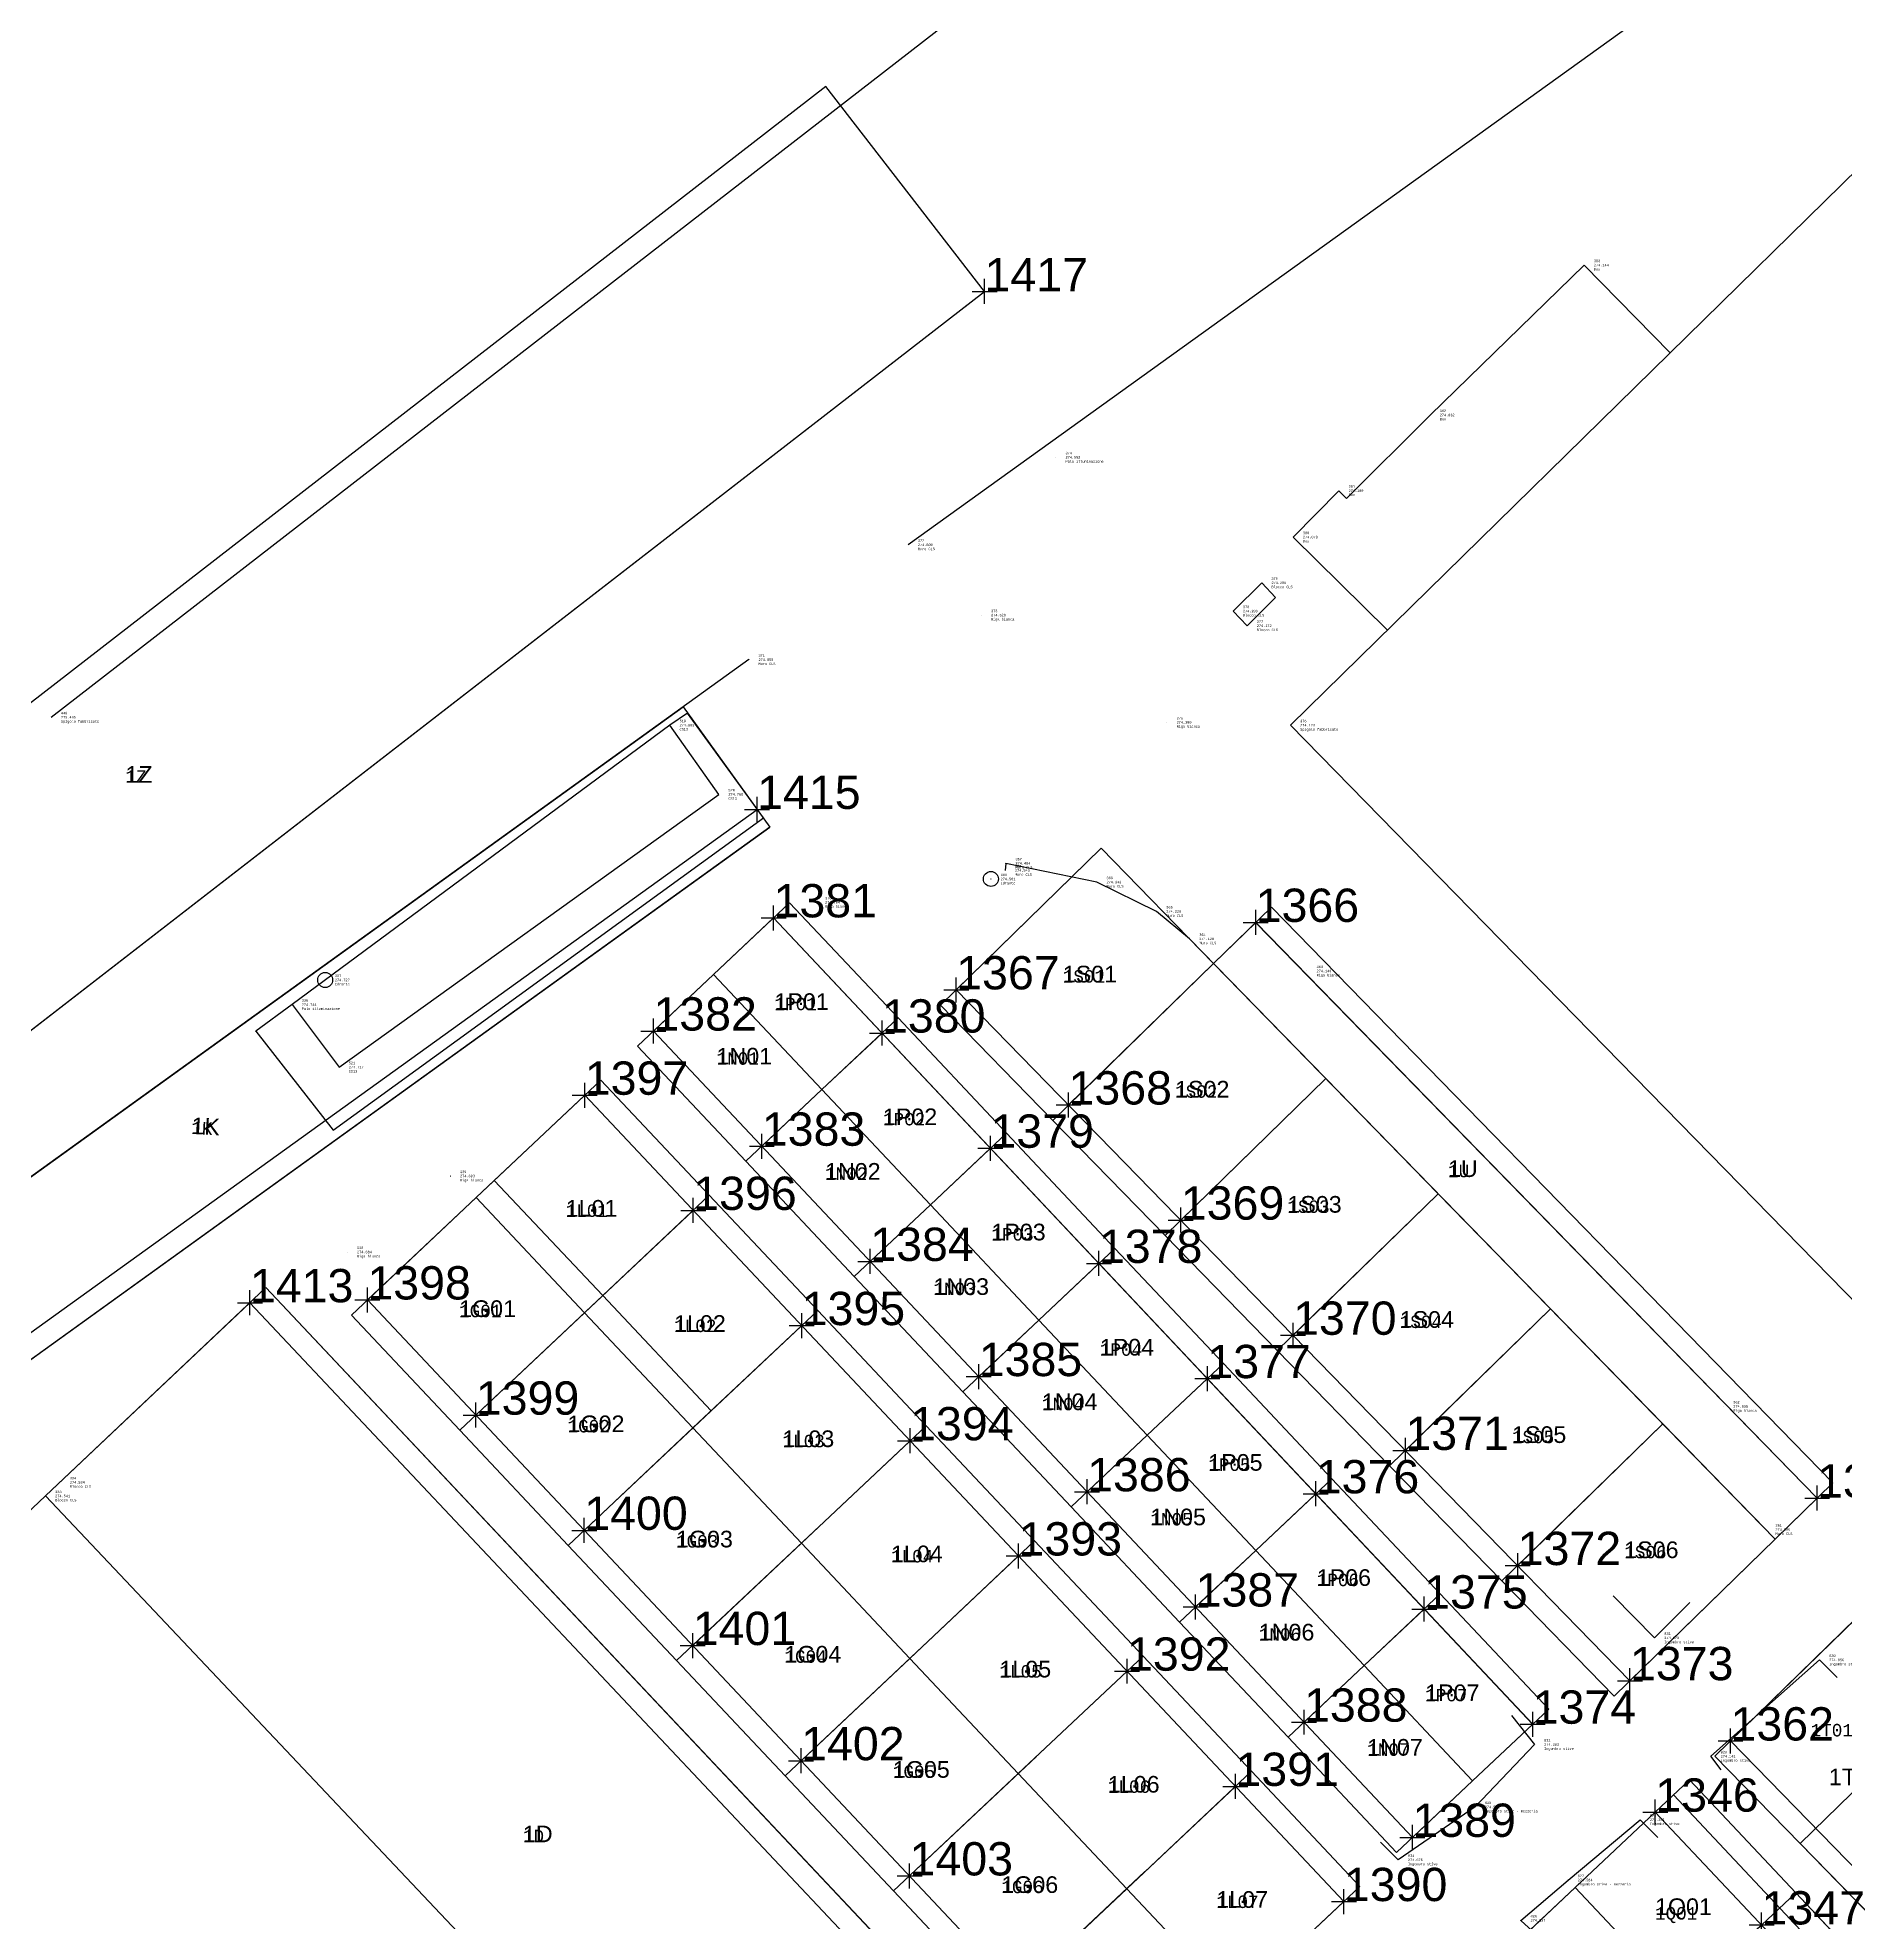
# Model space of a CAD drawing. Extents: x -1000 to 923337, y -63322 to 323191.
# Drawn here: x 99030 to 171413, y 130046 to 205504 of the extents above; entities that cross this region are included whole.
import ezdxf
from ezdxf.enums import TextEntityAlignment as Align

# ---------------------------------------------------------------- set-up
doc = ezdxf.new("R2010")
doc.units = 0
doc.header["$PDMODE"] = 35
doc.header["$PDSIZE"] = 1
for name, color, linetype in [('punti tracciati', 7, 'Continuous'), ('WF nome aree GPS', 7, 'Continuous'), ('WF nuovi punti', 6, 'Continuous'), ('WF_ingombro_stive_2', 1, 'Continuous'), ('WF_lato_di_accesso', 40, 'Continuous'), ('WF_nome_aree_GPS', 7, 'Continuous'), ('WF_tracciatura', 30, 'Continuous')]:
    doc.layers.add(name, color=color, linetype=linetype)
for name, color, linetype, lineweight in [('WF ingombro stive 2', 1, 'Continuous', 30), ('WF lato di accesso', 40, 'Continuous', 30), ('WF tracciatura', 30, 'Continuous', 30)]:
    doc.layers.add(name, color=color, linetype=linetype, lineweight=lineweight)
doc.styles.add('FONTSTYLE_1', font='arial.ttf', dxfattribs={"height": 0.2})
doc.styles.add('FONTSTYLE_2', font='arial.ttf', dxfattribs={"height": 0.2})
doc.styles.get("Standard").update_dxf_attribs({"font": 'consola.ttf', "height": 500})

# ---------------------------------------------------------------- blocks, each defined once
blk = doc.blocks.new('rilievo 2')
at = {"color": 8}
for p, q in [((213211, -411653, 1099), (212505, -412138, 2812)), ((216249, -415845), (213211, -411653, 1099)), ((199021, -428355), (216249, -415845)), ((197375, -423326, 2753), (195925, -424398, 2747)), ((195925, -424398, 2747), (199021, -428355))]:
    blk.add_line(p, q, dxfattribs=at)
for points, elevation in [([(239296, -402752), (237466, -404609), (241244, -408332)], 2108), ([(256389, -444346), (233317, -420693), (231997, -419597), (229602, -418423), (225956, -417672), (225935, -417953)], 2095)]:
    blk.add_lwpolyline(points, dxfattribs=dict(at, elevation=elevation))
at = {"color": 8, "elevation": 2180}
blk.add_lwpolyline([(235619, -408158), (235065, -407572), (236208, -406438), (236762, -407025)], close=True, dxfattribs=at)
at = {"color": 8}
for points in [[(187735, -411822, 3474), (273789, -345134, 1928)], [(161648, -448828, 1954), (186863, -479531, 1078), (241997, -524553, 234), (257566, -525503, 360), (287808, -502280, 2651), (311879, -483968, 2683), (320954, -477001, -331), (327105, -472296, -331), (335070, -466036, 2080), (354649, -449578, 2133), (314683, -397379, 2207), (310635, -400536, 2212), (303510, -391107, 2143), (295063, -397138, 2335), (271429, -369482, 1692), (264211, -374625, 1649), (263130, -375375, 1675), (222048, -404916, 2809)], [(242945, -399722, 2040), (249117, -393719, 2153), (252564, -397236, 2138)], [(242945, -399722, 2040), (239605, -403062, 2108)], [(239296, -402752, 2108), (239605, -403062, 2108)], [(215667, -409517, 2863), (168510, -443480, 2008)], [(250281, -447005, -271991), (251938, -448681, 2081), (253353, -447267, 2081)], [(254602, -453963, -271991), (254195, -453424, 2150), (258545, -449566, 2065), (259252, -450273, 2065)], [(246206, -451787, -271991), (247125, -452951, 2392), (244749, -455453, 2550), (241672, -457570, 2684), (240961, -456859, 1684)], [(247504, -460842, -271991), (246582, -459993, 2646), (248470, -458380, 2592), (251358, -455964, 2360), (252065, -456671, 2360)]]:
    blk.add_polyline3d(points, dxfattribs=at)
blk.add_polyline3d([(330623, -449313, 2125), (301532, -477741, 2033), (237357, -412142, 2131), (266341, -383731, 2144)], close=True, dxfattribs=at)
at = {"color": 1}
blk.add_polyline3d([(197375, -423326, 2753), (199259, -425832, 2726), (214461, -414911, 2776), (212505, -412138, 2812)], close=True, dxfattribs=at)
for centre in [(225360, -418298, 2570), (198703, -422343, 2736)]:
    blk.add_circle(centre, 300, dxfattribs=at)
at = {"color": 8}
for p in [(249117, -393719, 2153), (242945, -399722, 2040), (227961, -401413, 2561), (239296, -402752, 2108), (222048, -404916, 2809), (237466, -404609, 2086), (236208, -406438, 2215), (224979, -407732, 2638), (235065, -407572, 2217), (235619, -408158, 2180), (215667, -409517, 2863), (187735, -411822, 3474), (212505, -412138, 2812), (232409, -412025, 2309), (237357, -412142, 2131), (214461, -414911, 2776), (225935, -417953, 2551), (225956, -417672, 2492), (225360, -418298, 2570), (229602, -418423, 2352), (218335, -419232, 2713), (231997, -419597, 2228), (233317, -420693, 2137), (198703, -422343, 2736), (238013, -421981, 2149), (197375, -423326, 2753), (199259, -425832, 2726), (203715, -430192, 2701), (199589, -433235, 2692), (254701, -439416, 2104), (188091, -442458, 2542), (187504, -443002, 2549), (256389, -444346, 2095), (251938, -448681, 2081), (258545, -449566, 2065), (247125, -452951, 2392), (254195, -453424, 2150), (244749, -455453, 2550), (251358, -455964, 2360), (241672, -457570, 2684), (248470, -458380, 2592), (246582, -459993, 2646)]:
    blk.add_point(p, dxfattribs=at)
for s, p in [('383', (249506, -393552, 2153)), ('274.144', (249506, -393719, 2153)), ('Box', (249506, -393886, 2153)), ('382', (243334, -399555, 2040)), ('274.032', (243334, -399722, 2040)), ('Box', (243334, -399889, 2040)), ('374', (228350, -401246, 2561)), ('274.552', (228350, -401413, 2561)), ('Palo illuminazione', (228350, -401580, 2561)), ('381', (239685, -402585, 2108)), ('274.100', (239685, -402752, 2108)), ('Box', (239685, -402919, 2108)), ('380', (237855, -404443, 2086)), ('372', (222437, -404749, 2809)), ('Muro CLS', (222437, -405083, 2809)), ('274.800', (222437, -404916, 2809)), ('274.078', (237855, -404609, 2086)), ('Box', (237855, -404776, 2086)), ('379', (236596, -406271, 2215)), ('274.206', (236596, -406438, 2215)), ('Blocco CLS', (236596, -406605, 2215)), ('378', (235454, -407405, 2217)), ('373', (225368, -407566, 2638)), ('274.629', (225368, -407732, 2638)), ('Riga bianca', (225368, -407899, 2638)), ('274.209', (235454, -407572, 2217)), ('Blocco CLS', (235454, -407739, 2217)), ('377', (236008, -407992, 2180)), ('274.172', (236008, -408158, 2180)), ('Blocco CLS', (236008, -408325, 2180)), ('371', (216056, -409350, 2863)), ('Muro CLS', (216056, -409684, 2863)), ('274.855', (216056, -409517, 2863)), ('Spigolo fabbricato', (188124, -411989, 3474)), ('440', (188124, -411656, 3474)), ('275.465', (188124, -411822, 3474)), ('519', (212894, -411971, 2812)), ('375', (232798, -411858, 2309)), ('274.300', (232798, -412025, 2309)), ('376', (237746, -411975, 2131)), ('CS13', (212894, -412304, 2812)), ('274.803', (212894, -412138, 2812)), ('Riga bianca', (232798, -412192, 2309)), ('Spigolo fabbricato', (237746, -412309, 2131)), ('274.123', (237746, -412142, 2131)), ('520', (214850, -414744, 2776)), ('274.768', (214850, -414911, 2776)), ('CS13', (214850, -415077, 2776)), ('368', (226324, -417786, 2551)), ('274.543', (226324, -417953, 2551)), ('367', (226345, -417505, 2492)), ('Muro CLS', (226345, -417839, 2492)), ('274.484', (226345, -417672, 2492)), ('369', (225749, -418131, 2570)), ('274.561', (225749, -418298, 2570)), ('Idrante', (225749, -418464, 2570)), ('Muro CLS', (226324, -418120, 2551)), ('366', (229991, -418256, 2352)), ('Muro CLS', (229991, -418590, 2352)), ('274.343', (229991, -418423, 2352)), ('370', (218724, -419065, 2713)), ('274.704', (218724, -419232, 2713)), ('Riga bianca', (218724, -419399, 2713)), ('365', (232385, -419430, 2228)), ('274.220', (232385, -419597, 2228)), ('Muro CLS', (232385, -419764, 2228)), ('364', (233706, -420527, 2137)), ('Muro CLS', (233706, -420860, 2137)), ('274.128', (233706, -420693, 2137)), ('363', (238402, -421814, 2149)), ('337', (199092, -422177, 2736)), ('274.727', (199092, -422343, 2736)), ('Idrante', (199092, -422510, 2736)), ('274.140', (238402, -421981, 2149)), ('Riga bianca', (238402, -422148, 2149)), ('336', (197764, -423159, 2753)), ('274.744', (197764, -423326, 2753)), ('Palo illuminazione', (197764, -423493, 2753)), ('CS13', (199648, -425999, 2726)), ('521', (199648, -425665, 2726)), ('274.717', (199648, -425832, 2726)), ('339', (204104, -430026, 2701)), ('274.693', (204104, -430192, 2701)), ('Riga bianca', (204104, -430359, 2701)), ('338', (199978, -433068, 2692)), ('274.684', (199978, -433235, 2692)), ('Riga bianca', (199978, -433402, 2692)), ('362', (255089, -439250, 2104)), ('274.095', (255089, -439416, 2104)), ('Riga bianca', (255089, -439583, 2104)), ('333', (187893, -442836, 2549)), ('334', (188480, -442291, 2542)), ('274.534', (188480, -442458, 2542)), ('Blocco CLS', (188480, -442625, 2542)), ('274.541', (187893, -443002, 2549)), ('Blocco CLS', (187893, -443169, 2549)), ('361', (256778, -444180, 2095)), ('274.086', (256778, -444346, 2095)), ('Muro CLS', (256778, -444513, 2095)), ('831', (252327, -448514, 2081)), ('274.073', (252327, -448681, 2081)), ('Ingombro stive', (252327, -448848, 2081)), ('830', (258934, -449399, 2065)), ('274.056', (258934, -449566, 2065)), ('Ingombro stive', (258934, -449733, 2065)), ('832', (247514, -452784, 2392)), ('274.383', (247514, -452951, 2392)), ('Ingombro stive', (247514, -453118, 2392)), ('829', (254584, -453257, 2150)), ('274.141', (254584, -453424, 2150)), ('Ingombro stive', (254584, -453590, 2150)), ('833', (245138, -455287, 2550)), ('274.541', (245138, -455453, 2550)), ('Ingombro stive - mezzeria', (245138, -455620, 2550)), ('828', (251747, -455797, 2360)), ('274.351', (251747, -455964, 2360)), ('Ingombro stive', (251747, -456131, 2360)), ('834', (242061, -457404, 2684)), ('274.675', (242061, -457570, 2684)), ('Ingombro stive', (242061, -457737, 2684)), ('827', (248859, -458214, 2592)), ('274.584', (248859, -458380, 2592)), ('Ingombro stive - mezzeria', (248859, -458547, 2592)), ('826', (246971, -459826, 2646)), ('274.637', (246971, -459993, 2646))]:
    blk.add_text(s, height=100, dxfattribs=at).set_placement(p, align=Align.MIDDLE_LEFT)
blk = doc.blocks.new('Croce___ATS')
at = {"color": 0}
for p, q in [((-0.5, 0), (0.5, 0)), ((0, -0.5), (0, 0.5))]:
    blk.add_line(p, q, dxfattribs=at)
blk = doc.blocks.new('T_P_349')
at = {"color": 7}
blk.add_point((0, 0), dxfattribs=at)
blk.add_blockref('Croce___ATS', (0, 0), dxfattribs=at)
at = {"color": 7, "insert": (0, 0), "char_height": 1.3333, "attachment_point": 7, "style": 'FONTSTYLE_1'}
blk.add_mtext('1346', dxfattribs=at)
blk = doc.blocks.new('T_P_350')
at = {"color": 7}
blk.add_point((0, 0), dxfattribs=at)
blk.add_blockref('Croce___ATS', (0, 0), dxfattribs=at)
at = {"color": 7, "insert": (0, 0), "char_height": 1.3333, "attachment_point": 7, "style": 'FONTSTYLE_1'}
blk.add_mtext('1347', dxfattribs=at)
blk = doc.blocks.new('T_P_365')
at = {"color": 7}
blk.add_point((0, 0), dxfattribs=at)
blk.add_blockref('Croce___ATS', (0, 0), dxfattribs=at)
at = {"color": 7, "insert": (0, 0), "char_height": 1.3333, "attachment_point": 7, "style": 'FONTSTYLE_1'}
blk.add_mtext('1362', dxfattribs=at)
blk = doc.blocks.new('T_P_368')
at = {"color": 7}
blk.add_point((0, 0), dxfattribs=at)
blk.add_blockref('Croce___ATS', (0, 0), dxfattribs=at)
at = {"color": 7, "insert": (0, 0), "char_height": 1.3333, "attachment_point": 7, "style": 'FONTSTYLE_1'}
blk.add_mtext('1365', dxfattribs=at)
blk = doc.blocks.new('T_P_369')
at = {"color": 7}
blk.add_point((0, 0), dxfattribs=at)
blk.add_blockref('Croce___ATS', (0, 0), dxfattribs=at)
at = {"color": 7, "insert": (0, 0), "char_height": 1.3333, "attachment_point": 7, "style": 'FONTSTYLE_1'}
blk.add_mtext('1366', dxfattribs=at)
blk = doc.blocks.new('T_P_370')
at = {"color": 7}
blk.add_point((0, 0), dxfattribs=at)
blk.add_blockref('Croce___ATS', (0, 0), dxfattribs=at)
at = {"color": 7, "insert": (0, 0), "char_height": 1.3333, "attachment_point": 7, "style": 'FONTSTYLE_1'}
blk.add_mtext('1367', dxfattribs=at)
blk = doc.blocks.new('T_P_371')
at = {"color": 7}
blk.add_point((0, 0), dxfattribs=at)
blk.add_blockref('Croce___ATS', (0, 0), dxfattribs=at)
at = {"color": 7, "insert": (0, 0), "char_height": 1.3333, "attachment_point": 7, "style": 'FONTSTYLE_1'}
blk.add_mtext('1368', dxfattribs=at)
blk = doc.blocks.new('T_P_372')
at = {"color": 7}
blk.add_point((0, 0), dxfattribs=at)
blk.add_blockref('Croce___ATS', (0, 0), dxfattribs=at)
at = {"color": 7, "insert": (0, 0), "char_height": 1.3333, "attachment_point": 7, "style": 'FONTSTYLE_1'}
blk.add_mtext('1369', dxfattribs=at)
blk = doc.blocks.new('T_P_373')
at = {"color": 7}
blk.add_point((0, 0), dxfattribs=at)
blk.add_blockref('Croce___ATS', (0, 0), dxfattribs=at)
at = {"color": 7, "insert": (0, 0), "char_height": 1.3333, "attachment_point": 7, "style": 'FONTSTYLE_1'}
blk.add_mtext('1370', dxfattribs=at)
blk = doc.blocks.new('T_P_374')
at = {"color": 7}
blk.add_point((0, 0), dxfattribs=at)
blk.add_blockref('Croce___ATS', (0, 0), dxfattribs=at)
at = {"color": 7, "insert": (0, 0), "char_height": 1.3333, "attachment_point": 7, "style": 'FONTSTYLE_1'}
blk.add_mtext('1371', dxfattribs=at)
blk = doc.blocks.new('T_P_375')
at = {"color": 7}
blk.add_point((0, 0), dxfattribs=at)
blk.add_blockref('Croce___ATS', (0, 0), dxfattribs=at)
at = {"color": 7, "insert": (0, 0), "char_height": 1.3333, "attachment_point": 7, "style": 'FONTSTYLE_1'}
blk.add_mtext('1372', dxfattribs=at)
blk = doc.blocks.new('T_P_376')
at = {"color": 7}
blk.add_point((0, 0), dxfattribs=at)
blk.add_blockref('Croce___ATS', (0, 0), dxfattribs=at)
at = {"color": 7, "insert": (0, 0), "char_height": 1.3333, "attachment_point": 7, "style": 'FONTSTYLE_1'}
blk.add_mtext('1373', dxfattribs=at)
blk = doc.blocks.new('T_P_377')
at = {"color": 7}
blk.add_point((0, 0), dxfattribs=at)
blk.add_blockref('Croce___ATS', (0, 0), dxfattribs=at)
at = {"color": 7, "insert": (0, 0), "char_height": 1.3333, "attachment_point": 7, "style": 'FONTSTYLE_1'}
blk.add_mtext('1374', dxfattribs=at)
blk = doc.blocks.new('T_P_378')
at = {"color": 7}
blk.add_point((0, 0), dxfattribs=at)
blk.add_blockref('Croce___ATS', (0, 0), dxfattribs=at)
at = {"color": 7, "insert": (0, 0), "char_height": 1.3333, "attachment_point": 7, "style": 'FONTSTYLE_1'}
blk.add_mtext('1375', dxfattribs=at)
blk = doc.blocks.new('T_P_379')
at = {"color": 7}
blk.add_point((0, 0), dxfattribs=at)
blk.add_blockref('Croce___ATS', (0, 0), dxfattribs=at)
at = {"color": 7, "insert": (0, 0), "char_height": 1.3333, "attachment_point": 7, "style": 'FONTSTYLE_1'}
blk.add_mtext('1376', dxfattribs=at)
blk = doc.blocks.new('T_P_380')
at = {"color": 7}
blk.add_point((0, 0), dxfattribs=at)
blk.add_blockref('Croce___ATS', (0, 0), dxfattribs=at)
at = {"color": 7, "insert": (0, 0), "char_height": 1.3333, "attachment_point": 7, "style": 'FONTSTYLE_1'}
blk.add_mtext('1377', dxfattribs=at)
blk = doc.blocks.new('T_P_381')
at = {"color": 7}
blk.add_point((0, 0), dxfattribs=at)
blk.add_blockref('Croce___ATS', (0, 0), dxfattribs=at)
at = {"color": 7, "insert": (0, 0), "char_height": 1.3333, "attachment_point": 7, "style": 'FONTSTYLE_1'}
blk.add_mtext('1378', dxfattribs=at)
blk = doc.blocks.new('T_P_382')
at = {"color": 7}
blk.add_point((0, 0), dxfattribs=at)
blk.add_blockref('Croce___ATS', (0, 0), dxfattribs=at)
at = {"color": 7, "insert": (0, 0), "char_height": 1.3333, "attachment_point": 7, "style": 'FONTSTYLE_1'}
blk.add_mtext('1379', dxfattribs=at)
blk = doc.blocks.new('T_P_383')
at = {"color": 7}
blk.add_point((0, 0), dxfattribs=at)
blk.add_blockref('Croce___ATS', (0, 0), dxfattribs=at)
at = {"color": 7, "insert": (0, 0), "char_height": 1.3333, "attachment_point": 7, "style": 'FONTSTYLE_1'}
blk.add_mtext('1380', dxfattribs=at)
blk = doc.blocks.new('T_P_384')
at = {"color": 7}
blk.add_point((0, 0), dxfattribs=at)
blk.add_blockref('Croce___ATS', (0, 0), dxfattribs=at)
at = {"color": 7, "insert": (0, 0), "char_height": 1.3333, "attachment_point": 7, "style": 'FONTSTYLE_1'}
blk.add_mtext('1381', dxfattribs=at)
blk = doc.blocks.new('T_P_385')
at = {"color": 7}
blk.add_point((0, 0), dxfattribs=at)
blk.add_blockref('Croce___ATS', (0, 0), dxfattribs=at)
at = {"color": 7, "insert": (0, 0), "char_height": 1.3333, "attachment_point": 7, "style": 'FONTSTYLE_1'}
blk.add_mtext('1382', dxfattribs=at)
blk = doc.blocks.new('T_P_386')
at = {"color": 7}
blk.add_point((0, 0), dxfattribs=at)
blk.add_blockref('Croce___ATS', (0, 0), dxfattribs=at)
at = {"color": 7, "insert": (0, 0), "char_height": 1.3333, "attachment_point": 7, "style": 'FONTSTYLE_1'}
blk.add_mtext('1383', dxfattribs=at)
blk = doc.blocks.new('T_P_387')
at = {"color": 7}
blk.add_point((0, 0), dxfattribs=at)
blk.add_blockref('Croce___ATS', (0, 0), dxfattribs=at)
at = {"color": 7, "insert": (0, 0), "char_height": 1.3333, "attachment_point": 7, "style": 'FONTSTYLE_1'}
blk.add_mtext('1384', dxfattribs=at)
blk = doc.blocks.new('T_P_388')
at = {"color": 7}
blk.add_point((0, 0), dxfattribs=at)
blk.add_blockref('Croce___ATS', (0, 0), dxfattribs=at)
at = {"color": 7, "insert": (0, 0), "char_height": 1.3333, "attachment_point": 7, "style": 'FONTSTYLE_1'}
blk.add_mtext('1385', dxfattribs=at)
blk = doc.blocks.new('T_P_389')
at = {"color": 7}
blk.add_point((0, 0), dxfattribs=at)
blk.add_blockref('Croce___ATS', (0, 0), dxfattribs=at)
at = {"color": 7, "insert": (0, 0), "char_height": 1.3333, "attachment_point": 7, "style": 'FONTSTYLE_1'}
blk.add_mtext('1386', dxfattribs=at)
blk = doc.blocks.new('T_P_390')
at = {"color": 7}
blk.add_point((0, 0), dxfattribs=at)
blk.add_blockref('Croce___ATS', (0, 0), dxfattribs=at)
at = {"color": 7, "insert": (0, 0), "char_height": 1.3333, "attachment_point": 7, "style": 'FONTSTYLE_1'}
blk.add_mtext('1387', dxfattribs=at)
blk = doc.blocks.new('T_P_391')
at = {"color": 7}
blk.add_point((0, 0), dxfattribs=at)
blk.add_blockref('Croce___ATS', (0, 0), dxfattribs=at)
at = {"color": 7, "insert": (0, 0), "char_height": 1.3333, "attachment_point": 7, "style": 'FONTSTYLE_1'}
blk.add_mtext('1388', dxfattribs=at)
blk = doc.blocks.new('T_P_392')
at = {"color": 7}
blk.add_point((0, 0), dxfattribs=at)
blk.add_blockref('Croce___ATS', (0, 0), dxfattribs=at)
at = {"color": 7, "insert": (0, 0), "char_height": 1.3333, "attachment_point": 7, "style": 'FONTSTYLE_1'}
blk.add_mtext('1389', dxfattribs=at)
blk = doc.blocks.new('T_P_393')
at = {"color": 7}
blk.add_point((0, 0), dxfattribs=at)
blk.add_blockref('Croce___ATS', (0, 0), dxfattribs=at)
at = {"color": 7, "insert": (0, 0), "char_height": 1.3333, "attachment_point": 7, "style": 'FONTSTYLE_1'}
blk.add_mtext('1390', dxfattribs=at)
blk = doc.blocks.new('T_P_394')
at = {"color": 7}
blk.add_point((0, 0), dxfattribs=at)
blk.add_blockref('Croce___ATS', (0, 0), dxfattribs=at)
at = {"color": 7, "insert": (0, 0), "char_height": 1.3333, "attachment_point": 7, "style": 'FONTSTYLE_1'}
blk.add_mtext('1391', dxfattribs=at)
blk = doc.blocks.new('T_P_395')
at = {"color": 7}
blk.add_point((0, 0), dxfattribs=at)
blk.add_blockref('Croce___ATS', (0, 0), dxfattribs=at)
at = {"color": 7, "insert": (0, 0), "char_height": 1.3333, "attachment_point": 7, "style": 'FONTSTYLE_1'}
blk.add_mtext('1392', dxfattribs=at)
blk = doc.blocks.new('T_P_396')
at = {"color": 7}
blk.add_point((0, 0), dxfattribs=at)
blk.add_blockref('Croce___ATS', (0, 0), dxfattribs=at)
at = {"color": 7, "insert": (0, 0), "char_height": 1.3333, "attachment_point": 7, "style": 'FONTSTYLE_1'}
blk.add_mtext('1393', dxfattribs=at)
blk = doc.blocks.new('T_P_397')
at = {"color": 7}
blk.add_point((0, 0), dxfattribs=at)
blk.add_blockref('Croce___ATS', (0, 0), dxfattribs=at)
at = {"color": 7, "insert": (0, 0), "char_height": 1.3333, "attachment_point": 7, "style": 'FONTSTYLE_1'}
blk.add_mtext('1394', dxfattribs=at)
blk = doc.blocks.new('T_P_398')
at = {"color": 7}
blk.add_point((0, 0), dxfattribs=at)
blk.add_blockref('Croce___ATS', (0, 0), dxfattribs=at)
at = {"color": 7, "insert": (0, 0), "char_height": 1.3333, "attachment_point": 7, "style": 'FONTSTYLE_1'}
blk.add_mtext('1395', dxfattribs=at)
blk = doc.blocks.new('T_P_399')
at = {"color": 7}
blk.add_point((0, 0), dxfattribs=at)
blk.add_blockref('Croce___ATS', (0, 0), dxfattribs=at)
at = {"color": 7, "insert": (0, 0), "char_height": 1.3333, "attachment_point": 7, "style": 'FONTSTYLE_1'}
blk.add_mtext('1396', dxfattribs=at)
blk = doc.blocks.new('T_P_400')
at = {"color": 7}
blk.add_point((0, 0), dxfattribs=at)
blk.add_blockref('Croce___ATS', (0, 0), dxfattribs=at)
at = {"color": 7, "insert": (0, 0), "char_height": 1.3333, "attachment_point": 7, "style": 'FONTSTYLE_1'}
blk.add_mtext('1397', dxfattribs=at)
blk = doc.blocks.new('T_P_401')
at = {"color": 7}
blk.add_point((0, 0), dxfattribs=at)
blk.add_blockref('Croce___ATS', (0, 0), dxfattribs=at)
at = {"color": 7, "insert": (0, 0), "char_height": 1.3333, "attachment_point": 7, "style": 'FONTSTYLE_1'}
blk.add_mtext('1398', dxfattribs=at)
blk = doc.blocks.new('T_P_402')
at = {"color": 7}
blk.add_point((0, 0), dxfattribs=at)
blk.add_blockref('Croce___ATS', (0, 0), dxfattribs=at)
at = {"color": 7, "insert": (0, 0), "char_height": 1.3333, "attachment_point": 7, "style": 'FONTSTYLE_1'}
blk.add_mtext('1399', dxfattribs=at)
blk = doc.blocks.new('T_P_403')
at = {"color": 7}
blk.add_point((0, 0), dxfattribs=at)
blk.add_blockref('Croce___ATS', (0, 0), dxfattribs=at)
at = {"color": 7, "insert": (0, 0), "char_height": 1.3333, "attachment_point": 7, "style": 'FONTSTYLE_1'}
blk.add_mtext('1400', dxfattribs=at)
blk = doc.blocks.new('T_P_404')
at = {"color": 7}
blk.add_point((0, 0), dxfattribs=at)
blk.add_blockref('Croce___ATS', (0, 0), dxfattribs=at)
at = {"color": 7, "insert": (0, 0), "char_height": 1.3333, "attachment_point": 7, "style": 'FONTSTYLE_1'}
blk.add_mtext('1401', dxfattribs=at)
blk = doc.blocks.new('T_P_405')
at = {"color": 7}
blk.add_point((0, 0), dxfattribs=at)
blk.add_blockref('Croce___ATS', (0, 0), dxfattribs=at)
at = {"color": 7, "insert": (0, 0), "char_height": 1.3333, "attachment_point": 7, "style": 'FONTSTYLE_1'}
blk.add_mtext('1402', dxfattribs=at)
blk = doc.blocks.new('T_P_406')
at = {"color": 7}
blk.add_point((0, 0), dxfattribs=at)
blk.add_blockref('Croce___ATS', (0, 0), dxfattribs=at)
at = {"color": 7, "insert": (0, 0), "char_height": 1.3333, "attachment_point": 7, "style": 'FONTSTYLE_1'}
blk.add_mtext('1403', dxfattribs=at)
blk = doc.blocks.new('T_P_415')
at = {"color": 7}
blk.add_point((0, 0), dxfattribs=at)
blk.add_blockref('Croce___ATS', (0, 0), dxfattribs=at)
at = {"color": 7, "insert": (0, 0), "char_height": 1.3333, "attachment_point": 7, "style": 'FONTSTYLE_1'}
blk.add_mtext('1413', dxfattribs=at)
blk = doc.blocks.new('T_P_417')
at = {"color": 7}
blk.add_point((0, 0), dxfattribs=at)
blk.add_blockref('Croce___ATS', (0, 0), dxfattribs=at)
at = {"color": 7, "insert": (0, 0), "char_height": 1.3333, "attachment_point": 7, "style": 'FONTSTYLE_1'}
blk.add_mtext('1415', dxfattribs=at)
blk = doc.blocks.new('T_P_419')
at = {"color": 7}
blk.add_point((0, 0), dxfattribs=at)
blk.add_blockref('Croce___ATS', (0, 0), dxfattribs=at)
at = {"color": 7, "insert": (0, 0), "char_height": 1.3333, "attachment_point": 7, "style": 'FONTSTYLE_1'}
blk.add_mtext('1417', dxfattribs=at)
blk = doc.blocks.new('punti tracciatura 2')
at = {"layer": 'WF_ingombro_stive_2', "ltscale": 0.5}
for p, q in [((1346450.599, -3383.292, 274.779), (1346454.952, -3379.194, 274.779)), ((1346454.941, -3387.904, 274.779), (1346459.294, -3383.806, 274.779)), ((1346459.283, -3392.517, 274.779), (1346463.636, -3388.418, 274.779)), ((1346463.626, -3397.129, 274.779), (1346467.979, -3393.03, 274.779)), ((1346467.968, -3401.741, 274.779), (1346472.321, -3397.642, 274.779)), ((1346472.31, -3406.353, 274.779), (1346476.664, -3402.254, 274.779)), ((1346476.653, -3410.965, 274.779), (1346481.006, -3406.866, 274.779))]:
    blk.add_line(p, q, dxfattribs=at)
at = {"layer": 'WF_ingombro_stive_2', "ltscale": 0.5, "elevation": 274.025, "flags": 128}
blk.add_lwpolyline([(1346414.307, -3377.055), (1346420.657, -3385.249), (1346475.312, -3342.912), (1346468.953, -3334.707)], close=True, dxfattribs=at)
at = {"layer": 'WF_ingombro_stive_2', "ltscale": 0.5, "flags": 128}
for points, elevation in [([(1346421.842, -3395.596), (1346418.889, -3391.494), (1346463.25, -3359.546), (1346466.206, -3363.65)], -0.088), ([(1346474.177, -3370.876), (1346479.988, -3365.208), (1346484.485, -3369.818), (1346478.674, -3375.486)], 274.848), ([(1346471.207, -3372.606), (1346468.8, -3374.871), (1346464.458, -3370.259), (1346466.864, -3367.993)], 274.779), ([(1346508.653, -3391.225), (1346506.969, -3392.868), (1346484.485, -3369.818), (1346486.169, -3368.175)], 274.848), ([(1346478.674, -3375.486), (1346484.485, -3369.818), (1346488.981, -3374.428), (1346483.171, -3380.096)], 274.848), ([(1346462.052, -3372.525), (1346464.458, -3370.259), (1346468.8, -3374.871), (1346466.394, -3377.137)], 274.779), ([(1346475.549, -3377.218), (1346473.143, -3379.483), (1346468.8, -3374.871), (1346471.207, -3372.606)], 274.779), ([(1346483.171, -3380.096), (1346488.981, -3374.428), (1346493.478, -3379.038), (1346487.667, -3384.706)], 274.848), ([(1346463.647, -3379.707), (1346459.294, -3383.806), (1346454.952, -3379.194), (1346459.305, -3375.095)], 274.779), ([(1346466.394, -3377.137), (1346468.8, -3374.871), (1346473.143, -3379.483), (1346470.736, -3381.749)], 274.779), ([(1346479.892, -3381.83), (1346477.485, -3384.095), (1346473.143, -3379.483), (1346475.549, -3377.218)], 274.779), ([(1346454.952, -3379.194), (1346459.294, -3383.806), (1346454.941, -3387.904)], 274.779), ([(1346467.99, -3384.319), (1346463.636, -3388.418), (1346459.294, -3383.806), (1346463.647, -3379.707)], 274.779), ([(1346470.736, -3381.749), (1346473.143, -3379.483), (1346477.485, -3384.095), (1346475.079, -3386.361)], 274.779), ([(1346487.667, -3384.706), (1346493.478, -3379.038), (1346497.975, -3383.648), (1346492.164, -3389.316)], 274.848), ([(1346484.234, -3386.442), (1346481.828, -3388.707), (1346477.485, -3384.095), (1346479.892, -3381.83)], 274.779), ([(1346467.973, -3423.15), (1346437.711, -3391.141), (1346445.895, -3383.404)], 274.848), ([(1346459.294, -3383.806), (1346463.636, -3388.418), (1346459.283, -3392.517)], 274.779), ([(1346475.079, -3386.361), (1346477.485, -3384.095), (1346481.828, -3388.707), (1346479.421, -3390.973)], 274.779), ([(1346492.164, -3389.316), (1346497.975, -3383.648), (1346502.472, -3388.258), (1346496.661, -3393.926)], 274.848), ([(1346472.332, -3388.931), (1346467.979, -3393.03), (1346463.636, -3388.418), (1346467.99, -3384.319)], 274.779), ([(1346488.576, -3391.054), (1346486.17, -3393.32), (1346481.828, -3388.707), (1346484.234, -3386.442)], 274.779), ([(1346463.636, -3388.418), (1346467.979, -3393.03), (1346463.626, -3397.129)], 274.779), ([(1346479.421, -3390.973), (1346481.828, -3388.707), (1346486.17, -3393.32), (1346483.764, -3395.585)], 274.779), ([(1346496.661, -3393.926), (1346502.472, -3388.258), (1346506.969, -3392.868), (1346501.158, -3398.536)], 274.848), ([(1346476.674, -3393.543), (1346472.321, -3397.642), (1346467.979, -3393.03), (1346472.332, -3388.931)], 274.779), ([(1346492.919, -3395.666), (1346490.512, -3397.932), (1346486.17, -3393.32), (1346488.576, -3391.054)], 274.779), ([(1346428.455, -3399.895), (1346437.711, -3391.141), (1346467.973, -3423.15)], 274.848), ([(1346467.979, -3393.03), (1346472.321, -3397.642), (1346467.968, -3401.741)], 274.779), ([(1346483.764, -3395.585), (1346486.17, -3393.32), (1346490.512, -3397.932), (1346488.106, -3400.197)], 274.779), ([(1346481.017, -3398.155), (1346476.664, -3402.254), (1346472.321, -3397.642), (1346476.674, -3393.543)], 274.779), ([(1346497.261, -3400.278), (1346494.855, -3402.544), (1346490.512, -3397.932), (1346492.919, -3395.666)], 274.779), ([(1346505.183, -3400.951), (1346510.223, -3396.037), (1346515.376, -3401.323), (1346510.337, -3406.235)], 272.814), ([(1346472.321, -3397.642), (1346476.664, -3402.254), (1346472.31, -3406.353)], 274.779), ([(1346485.359, -3402.768), (1346481.006, -3406.866), (1346476.664, -3402.254), (1346481.017, -3398.155)], 274.779), ([(1346488.106, -3400.197), (1346490.512, -3397.932), (1346494.855, -3402.544), (1346492.448, -3404.809)], 274.779), ([(1346476.664, -3402.254), (1346481.006, -3406.866), (1346476.653, -3410.965)], 274.779), ([(1346489.702, -3407.38), (1346485.348, -3411.478), (1346481.006, -3406.866), (1346485.359, -3402.768)], 274.779), ([(1346506.425, -3408.316), (1346503.215, -3411.339), (1346498.961, -3406.821), (1346502.172, -3403.799)], 274.866), ([(1346481.006, -3406.866), (1346485.348, -3411.478), (1346480.995, -3415.577)], 274.779), ([(1346494.906, -3410.639), (1346498.961, -3406.821), (1346503.215, -3411.339), (1346499.16, -3415.157)], 274.866)]:
    blk.add_lwpolyline(points, dxfattribs=dict(at, elevation=elevation))
at = {"layer": 'WF_lato_di_accesso', "ltscale": 0.5}
blk.add_line((1346420.657, -3385.249, 274.025), (1346475.312, -3342.912, 274.025), dxfattribs=at)
at = {"layer": 'WF_tracciatura', "ltscale": 0.5}
for p, q in [((1346421.842, -3395.596, -0.088), (1346466.206, -3363.65, -0.088)), ((1346466.864, -3367.993, 274.779), (1346497.261, -3400.278, 274.779)), ((1346486.169, -3368.175, 274.848), (1346508.653, -3391.225, 274.848)), ((1346474.177, -3370.876, 274.848), (1346501.158, -3398.536, 274.848)), ((1346462.052, -3372.525, 274.779), (1346492.448, -3404.809, 274.779)), ((1346459.305, -3375.095, 274.779), (1346489.702, -3407.38, 274.779)), ((1346476.111, -3415.486, 274.848), (1346445.894, -3383.402, 274.848)), ((1346450.599, -3383.292, 274.779), (1346480.995, -3415.577, 274.779)), ((1346505.182, -3400.95, 272.814), (1346540.709, -3437.376, 273.83)), ((1346502.172, -3403.799, 274.865), (1346535.901, -3439.623, 274.848))]:
    blk.add_line(p, q, dxfattribs=at)
at = {"color": 7}
for name, p in [('T_P_419', (1346475.312, -3342.912, 274.025)), ('T_P_417', (1346466.206, -3363.65, -0.088)), ('T_P_384', (1346466.864, -3367.993, 274.779)), ('T_P_369', (1346486.169, -3368.175, 274.848)), ('T_P_370', (1346474.177, -3370.876, 274.848)), ('T_P_385', (1346462.052, -3372.525, 274.779)), ('T_P_383', (1346471.207, -3372.606, 274.779)), ('T_P_400', (1346459.305, -3375.095, 274.779)), ('T_P_371', (1346478.674, -3375.486, 274.848)), ('T_P_386', (1346466.394, -3377.137, 274.779)), ('T_P_382', (1346475.549, -3377.218, 274.779)), ('T_P_399', (1346463.647, -3379.707, 274.779)), ('T_P_372', (1346483.171, -3380.096, 274.848)), ('T_P_387', (1346470.736, -3381.749, 274.779)), ('T_P_381', (1346479.892, -3381.83, 274.779)), ('T_P_401', (1346450.599, -3383.292, 274.779)), ('T_P_415', (1346445.895, -3383.404, 274.848)), ('T_P_398', (1346467.99, -3384.319, 274.779)), ('T_P_373', (1346487.667, -3384.706, 274.848)), ('T_P_388', (1346475.079, -3386.361, 274.779)), ('T_P_380', (1346484.234, -3386.442, 274.779)), ('T_P_402', (1346454.941, -3387.904, 274.779)), ('T_P_397', (1346472.332, -3388.931, 274.779)), ('T_P_374', (1346492.164, -3389.316, 274.848)), ('T_P_389', (1346479.421, -3390.973, 274.779)), ('T_P_379', (1346488.576, -3391.054, 274.779)), ('T_P_368', (1346508.653, -3391.225, 274.848)), ('T_P_403', (1346459.283, -3392.517, 274.779)), ('T_P_396', (1346476.674, -3393.543, 274.779)), ('T_P_375', (1346496.661, -3393.926, 274.848)), ('T_P_390', (1346483.764, -3395.585, 274.779)), ('T_P_378', (1346492.919, -3395.666, 274.779)), ('T_P_404', (1346463.626, -3397.129, 274.779)), ('T_P_395', (1346481.017, -3398.155, 274.779)), ('T_P_376', (1346501.158, -3398.536, 274.848)), ('T_P_391', (1346488.106, -3400.197, 274.779)), ('T_P_377', (1346497.261, -3400.278, 274.779)), ('T_P_365', (1346505.183, -3400.951, 272.814)), ('T_P_405', (1346467.968, -3401.741, 274.779)), ('T_P_394', (1346485.359, -3402.768, 274.779)), ('T_P_349', (1346502.172, -3403.799, 274.865)), ('T_P_392', (1346492.448, -3404.809, 274.779)), ('T_P_406', (1346472.31, -3406.353, 274.779)), ('T_P_393', (1346489.702, -3407.38, 274.779)), ('T_P_350', (1346506.425, -3408.316, 274.866))]:
    blk.add_blockref(name, p, dxfattribs=at)
at = {"layer": 'WF_nome_aree_GPS', "char_height": 0.6667, "attachment_point": 7, "style": 'FONTSTYLE_2'}
for s, insert in [('1Z', (1346440.908, -3362.584, 271.991)), ('1S01', (1346478.445, -3370.587, 271.991)), ('1P01', (1346466.901, -3371.69, 271.923)), ('1N01', (1346464.581, -3373.874, 271.923)), ('1S02', (1346482.941, -3375.197, 271.991)), ('1P02', (1346471.243, -3376.303, 271.923)), ('1N02', (1346468.924, -3378.487, 271.923)), ('1U', (1346493.872, -3378.377, 271.991)), ('1L01', (1346458.539, -3379.966, 271.923)), ('1S03', (1346487.438, -3379.807, 271.991)), ('1P03', (1346475.586, -3380.915, 271.923)), ('1N03', (1346473.266, -3383.099, 271.923)), ('1G01', (1346454.272, -3383.983, 271.923)), ('1L02', (1346462.881, -3384.578, 271.923)), ('1S04', (1346491.935, -3384.417, 271.991)), ('1P04', (1346479.928, -3385.527, 271.923)), ('1N04', (1346477.608, -3387.711, 271.923)), ('1G02', (1346458.614, -3388.595, 271.923)), ('1L03', (1346467.223, -3389.191, 271.923)), ('1S05', (1346496.432, -3389.027, 271.991)), ('1P05', (1346484.27, -3390.139, 271.923)), ('1N05', (1346481.951, -3392.323, 271.923)), ('1G03', (1346462.957, -3393.208, 271.923)), ('1L04', (1346471.566, -3393.803, 271.923)), ('1S06', (1346500.928, -3393.637, 271.991)), ('1P06', (1346488.613, -3394.751, 271.923)), ('1N06', (1346486.293, -3396.935, 271.923)), ('1G04', (1346467.299, -3397.82, 271.923)), ('1L05', (1346475.908, -3398.415, 271.923)), ('1P07', (1346492.955, -3399.363, 271.923)), ('1N07', (1346490.636, -3401.547, 271.923)), ('1G05', (1346471.642, -3402.432, 271.923)), ('1L06', (1346480.25, -3403.027, 271.923)), ('1T01', (1346509.124, -3402.729, 269.89)), ('1D', (1346456.827, -3405.006, 271.991)), ('1G06', (1346475.984, -3407.044, 271.923)), ('1L07', (1346484.593, -3407.639, 271.923)), ('1Q01', (1346502.159, -3408.102, 271.943))]:
    blk.add_mtext(s, dxfattribs=dict(at, insert=insert))
at = {"layer": 'WF_nome_aree_GPS', "insert": (1346443.537, -3376.643, 271.991), "char_height": 0.6667, "attachment_point": 7, "rotation": 357, "style": 'FONTSTYLE_2'}
blk.add_mtext('1K', dxfattribs=at)

msp = doc.modelspace()

# ---------------------------------------------------------------- linework, layer by layer
at = {"layer": 'WF ingombro stive 2'}
for points, elevation in [([(75939.6, 161201.1), (82289.2, 153007.6), (136944.1, 195344), (130585.5, 203549.1)], 2033.3), ([(128353.1, 173891), (83987.4, 141948.1), (80521.2, 146762.3), (124882.3, 178710.4)], -272079.4), ([(135178.7, 166765.7), (141620.1, 173048.8), (146116.9, 168438.7), (139675.5, 162155.6)], 2856.2), ([(129138, 170866.7), (133480.4, 166254.6), (130432.6, 163385.1), (126090.3, 167997.2)], 2787.4), ([(170915.6, 147646.4), (168600.7, 145388.4), (146116.9, 168438.7), (148431.7, 170696.7)], 2856.2), ([(139675.5, 162155.6), (146116.9, 168438.7), (150613.6, 163828.7), (144172.3, 157545.6)], 2856.2), ([(126090.3, 167997.2), (130432.6, 163385.1), (127384.9, 160515.6), (123042.5, 165127.7)], 2787.4), ([(133480.4, 166254.6), (137822.7, 161642.5), (134775, 158773), (130432.6, 163385.1)], 2787.4), ([(144172.3, 157545.6), (150613.6, 163828.7), (155110.4, 159218.6), (148669.1, 152935.5)], 2856.2), ([(130432.6, 163385.1), (134775, 158773), (131727.3, 155903.6), (127384.9, 160515.6)], 2787.4), ([(137822.7, 161642.5), (142165.1, 157030.4), (139117.4, 154161), (134775, 158773)], 2787.4), ([(148669.1, 152935.5), (155110.4, 159218.6), (159607.2, 154608.6), (153165.8, 148325.5)], 2856.2), ([(134775, 158773), (139117.4, 154161), (136069.7, 151291.5), (131727.3, 155903.6)], 2787.4), ([(142165.1, 157030.4), (146507.5, 152418.4), (143459.8, 149548.9), (139117.4, 154161)], 2787.4), ([(139117.4, 154161), (143459.8, 149548.9), (140412, 146679.4), (136069.7, 151291.5)], 2787.4), ([(153165.8, 148325.5), (159607.2, 154608.6), (164104, 149998.5), (157662.6, 143715.4)], 2856.2), ([(146507.5, 152418.4), (150849.9, 147806.3), (147802.1, 144936.8), (143459.8, 149548.9)], 2787.4), ([(143459.8, 149548.9), (147802.1, 144936.8), (144754.4, 142067.3), (140412, 146679.4)], 2787.4), ([(157662.6, 143715.4), (164104, 149998.5), (168600.7, 145388.4), (162159.4, 139105.4)], 2856.2), ([(150849.9, 147806.3), (155192.2, 143194.2), (152144.5, 140324.7), (147802.1, 144936.8)], 2787.4), ([(147802.1, 144936.8), (152144.5, 140324.7), (149096.8, 137455.2), (144754.4, 142067.3)], 2787.4), ([(155192.2, 143194.2), (159534.6, 138582.1), (156486.9, 135712.6), (152144.5, 140324.7)], 2787.4), ([(152144.5, 140324.7), (156486.9, 135712.6), (153439.2, 132843.1), (149096.8, 137455.2)], 2787.4), ([(160593.6, 131435.4), (165173.1, 135747.2), (169426.6, 131229.5), (164847.1, 126917.7)], 2875), ([(155897, 127013.5), (160593.6, 131435.4), (164847.1, 126917.7), (160150.5, 122495.8)], 2875), ([(164847.1, 126917.7), (169426.6, 131229.5), (173680.1, 126711.7), (169100.6, 122400)], 2875)]:
    msp.add_lwpolyline(points, close=True, dxfattribs=dict(at, elevation=elevation))
for points, elevation in [([(121578.5, 163765.2), (125920.8, 159153.1), (121654.3, 155136.1), (117311.9, 159748.2), (121578.5, 163765.2)], 2787.4), ([(117311.9, 159748.2), (121654.3, 155136.1), (115931.7, 149748), (111589.3, 154360.1), (117311.9, 159748.2)], 2787.4), ([(125920.8, 159153.1), (130263.2, 154541), (125996.7, 150524), (121654.3, 155136.1), (125920.8, 159153.1)], 2787.4), ([(129605.5, 115106.7), (99342.9, 147115), (108167.2, 155458), (138384.1, 123373.9), (129605.5, 115106.7)], 2856.2), ([(121654.3, 155136.1), (125996.7, 150524), (120274.1, 145135.9), (115931.7, 149748), (121654.3, 155136.1)], 2787.4), ([(130263.2, 154541), (134605.6, 149928.9), (129611, 145226.5), (125268.7, 149838.5), (130263.2, 154541)], 2787.4), ([(125268.7, 149838.5), (129611, 145226.5), (124616.5, 140523.8), (120274.1, 145135.9), (125996.7, 150524)], 2787.4), ([(134605.6, 149928.9), (138947.9, 145316.8), (133953.4, 140614.4), (129611, 145226.5), (134605.6, 149928.9)], 2787.4), ([(129605.5, 115106.7), (119625.4, 105708.2), (89447, 137756), (99342.9, 147115), (129605.5, 115106.7)], 2856.2), ([(129611, 145226.5), (133953.4, 140614.4), (128958.8, 135911.7), (124616.5, 140523.8), (130339.1, 145911.9)], 2787.4), ([(138947.9, 145316.8), (143290.3, 140704.7), (138296.2, 136001.8), (133953.8, 140613.9), (138947.9, 145316.8)], 2787.4), ([(166193, 136701.1), (171852.2, 142217.8), (175263.5, 138718.2), (169604.3, 133201.6), (166193, 136701.1)], 1838.9), ([(133953.8, 140613.9), (138296.2, 136001.8), (133301.2, 131299.6), (128958.8, 135911.7), (134681.4, 141299.8)], 2787.4), ([(143290.3, 140704.7), (147632.7, 136092.6), (142638.2, 131390.2), (138295.8, 136002.3), (143290.3, 140704.7)], 2787.4), ([(169604.3, 133201.6), (175263.5, 138718.2), (179742.1, 134123.9), (174082.9, 128607.3), (169604.3, 133201.6)], 1838.9), ([(138295.8, 136002.3), (142638.2, 131390.2), (137643.6, 126687.5), (133301.2, 131299.6), (139023.8, 136687.7)], 2787.4), ([(147632.7, 136092.6), (151975.1, 131480.5), (146981, 126777.6), (142638.6, 131389.7), (147632.7, 136092.6)], 2787.4), ([(142638.6, 131389.7), (146981, 126777.6), (141986, 122075.4), (137643.6, 126687.5), (143366.2, 132075.6)], 2787.4)]:
    msp.add_lwpolyline(points, dxfattribs=dict(at, elevation=elevation))
at = {"layer": 'WF lato di accesso'}
for p, q in [((82289.2, 153007.6, 2033.3), (136944.1, 195344, 2033.3)), ((83987.4, 141948.1, -272079.4), (128353.1, 173891, -272079.4)), ((133480.4, 166254.6, 2787.4), (129138, 170866.7, 2787.4)), ((170915.6, 147646.4, 2856.2), (148431.7, 170696.7, 2856.2)), ((135178.7, 166765.7, 2856.2), (139675.5, 162155.6, 2856.2)), ((137822.7, 161642.5, 2787.4), (133480.4, 166254.6, 2787.4)), ((123042.5, 165127.7, 2787.4), (127384.9, 160515.6, 2787.4)), ((125920.8, 159153.1, 2787.4), (121578.5, 163765.2, 2787.4)), ((142165.1, 157030.4, 2787.4), (137822.7, 161642.5, 2787.4)), ((139675.5, 162155.6, 2856.2), (144172.3, 157545.6, 2856.2)), ((127384.9, 160515.6, 2787.4), (131727.3, 155903.6, 2787.4)), ((130263.2, 154541, 2787.4), (125920.8, 159153.1, 2787.4)), ((146507.5, 152418.4, 2787.4), (142165.1, 157030.4, 2787.4)), ((144172.3, 157545.6, 2856.2), (148669.1, 152935.5, 2856.2)), ((138384.1, 123373.9, 2856.2), (108167.2, 155458, 2856.2)), ((131727.3, 155903.6, 2787.4), (136069.7, 151291.5, 2787.4)), ((111589.3, 154360.1, 2787.4), (115931.7, 149748, 2787.4)), ((134605.6, 149928.9, 2787.4), (130263.2, 154541, 2787.4)), ((148669.1, 152935.5, 2856.2), (153165.8, 148325.5, 2856.2)), ((150849.9, 147806.3, 2787.4), (146507.5, 152418.4, 2787.4)), ((136069.7, 151291.5, 2787.4), (140412, 146679.4, 2787.4)), ((115931.7, 149748, 2787.4), (120274.1, 145135.9, 2787.4)), ((138947.9, 145316.8, 2787.4), (134605.6, 149928.9, 2787.4)), ((153165.8, 148325.5, 2856.2), (157662.6, 143715.4, 2856.2)), ((155192.2, 143194.2, 2787.4), (150849.9, 147806.3, 2787.4)), ((140412, 146679.4, 2787.4), (144754.4, 142067.3, 2787.4)), ((120274.1, 145135.9, 2787.4), (124616.5, 140523.8, 2787.4)), ((143290.3, 140704.7, 2787.4), (138947.9, 145316.8, 2787.4)), ((157662.6, 143715.4, 2856.2), (162159.4, 139105.4, 2856.2)), ((159534.6, 138582.1, 2787.4), (155192.2, 143194.2, 2787.4)), ((144754.4, 142067.3, 2787.4), (149096.8, 137455.2, 2787.4)), ((124616.5, 140523.8, 2787.4), (128958.8, 135911.7, 2787.4)), ((147632.7, 136092.6, 2787.4), (143290.3, 140704.7, 2787.4)), ((149096.8, 137455.2, 2787.4), (153439.2, 132843.1, 2787.4)), ((166193, 136701.1, 1838.9), (169604.3, 133201.6, 1838.9)), ((128958.8, 135911.7, 2787.4), (133301.2, 131299.6, 2787.4)), ((151975.1, 131480.5, 2787.4), (147632.7, 136092.6, 2787.4)), ((169426.6, 131229.5, 2873.8), (165173.1, 135747.2, 2873.8)), ((169604.3, 133201.6, 1838.9), (174082.9, 128607.3, 1838.9)), ((133301.2, 131299.6, 2787.4), (137643.6, 126687.5, 2787.4)), ((173680.1, 126711.7, 2875), (169426.6, 131229.5, 2875))]:
    msp.add_line(p, q, dxfattribs=at)
at = {"layer": 'WF nuovi punti'}
for p in [(125049, 178464), (107764, 165719), (110859, 161761)]:
    msp.add_point(p, dxfattribs=at)
at = {"layer": 'WF tracciatura'}
for p, q in [((83474.4, 142660.6, -272079.4), (127838.3, 174605.8, -272079.4)), ((128496.6, 170262.9, 2787.4), (158893.2, 137978.2, 2787.4)), ((147801.1, 170081.6, 2856.2), (170285, 147031.3, 2856.2)), ((135809.3, 167380.8, 2856.2), (162790, 139720.5, 2856.2)), ((123683.9, 165731.6, 2787.4), (154080.5, 133447, 2787.4)), ((120937.1, 163161.3, 2787.4), (151333.7, 130876.7, 2787.4)), ((137742.9, 122770.1, 2856.2), (107525.9, 154854, 2856.2)), ((112230.7, 154963.9, 2787.4), (142627.3, 122679.3, 2787.4)), ((166814.6, 137305.9, 822.1), (202341.4, 100880.3, 1838.9)), ((164531.8, 135143.3, 2873.8), (198261.6, 99318.4, 2856.2))]:
    msp.add_line(p, q, dxfattribs=at)

# ---------------------------------------------------------------- block references
at = {"color": 251}
msp.add_blockref('rilievo 2', (-88161.4, 590117.4), dxfattribs=at)
at = {"layer": 'punti tracciati', "xscale": 1000, "yscale": 1000, "zscale": 1000}
msp.add_blockref('punti tracciatura 2', (-1346338367.3, 3538255.9, -271991), dxfattribs=at)

# ---------------------------------------------------------------- texts
at = {"layer": 'WF nome aree GPS'}
for s, p in [('1Z', (102540.5, 175672.3)), ('1S01', (140076.7, 167669.8)), ('1P01', (128533.1, 166565.8, -68.9)), ('1N01', (126213.5, 164381.8, -68.9)), ('1S02', (144573.5, 163059.7)), ('1P02', (132875.5, 161953.7, -68.9)), ('1N02', (130555.9, 159769.7, -68.9)), ('1U', (155504.6, 159878.9)), ('1L01', (120170.8, 158290, -68.9)), ('1S03', (149070.3, 158449.7)), ('1P03', (137217.9, 157341.7, -68.9)), ('1N03', (134898.2, 155157.7, -68.9)), ('1G01', (115904.2, 154273, -68.9)), ('1L02', (124513.1, 153677.9, -68.9)), ('1S04', (153567, 153839.6)), ('1P04', (141560.3, 152729.6, -68.9)), ('1N04', (139240.6, 150545.6, -68.9)), ('1G02', (120246.6, 149660.9, -68.9)), ('1L03', (128855.5, 149065.8, -68.9)), ('1S05', (158063.8, 149229.6)), ('1P05', (145902.6, 148117.5, -68.9)), ('1N05', (143583, 145933.5, -68.9)), ('1G03', (124589, 145048.8, -68.9)), ('1L04', (133197.9, 144453.7, -68.9)), ('1S06', (162560.6, 144619.5)), ('1P06', (150245, 143505.4, -68.9)), ('1N06', (147925.4, 141321.4, -68.9)), ('1G04', (128931.4, 140436.7, -68.9)), ('1L05', (137540.3, 139841.6, -68.9)), ('1P07', (154587.4, 138893.3, -68.9)), ('1T01', (170023.5, 137488.8, -2101.7)), ('1N07', (152267.7, 136709.3, -68.9)), ('1G05', (133273.7, 135824.6, -68.9)), ('1L06', (141882.6, 135229.5, -68.9)), ('1D', (118459.6, 133250.3)), ('1G06', (137616.1, 131212.5, -68.9)), ('1L07', (146225, 130617.4, -68.9)), ('1Q01', (163791.6, 130154.1, -48.8))]:
    msp.add_text(s, height=500, dxfattribs=at).set_placement(p)
msp.add_text('1K', height=500, rotation=357.068218, dxfattribs=at).set_placement((105169, 161613.2))

doc.saveas('drawing.dxf')
